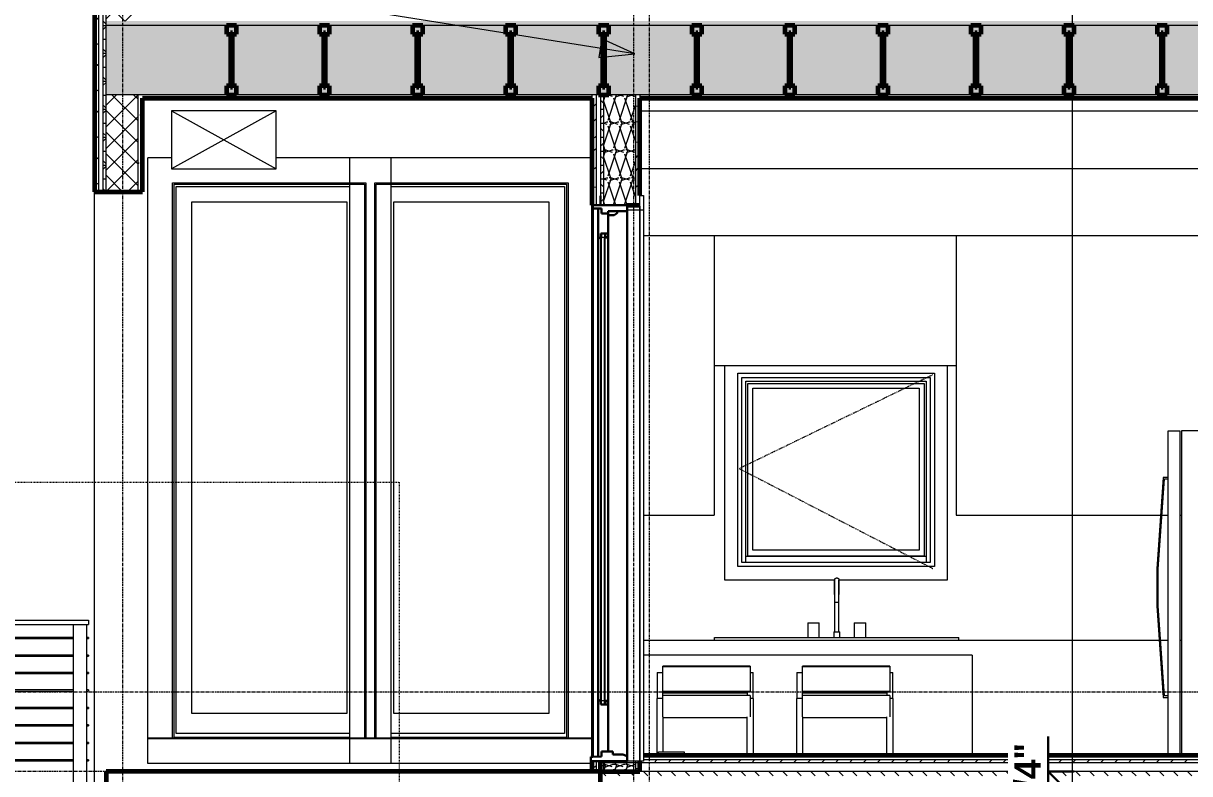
# Model space of a CAD drawing. Header units: inches. Extents: x -3210 to -1935, y -327 to 478.
# Drawn here: x -2729.6 to -2529, y 18 to 146.9 of the extents above; entities that cross this region are included whole.
import ezdxf

# ---------------------------------------------------------------- set-up
doc = ezdxf.new("R2010")
doc.units = ezdxf.units.IN
doc.header["$MEASUREMENT"] = 0
for name, pattern in [('Aligning Line 1_8_', [0.25, 0.125, -0.125]), ('Dash 1_16_', [0.125, 0.0625, -0.0625]), ('Grid Line 1_2_', [0.875, 0.5, -0.125, 0.125, -0.125])]:
    doc.linetypes.add(name, pattern=pattern)
for name, color, linetype, lineweight in [('A-ANNO-DIMS-1', 211, 'Continuous', 30), ('A-ANNO-NOTE', 131, 'Continuous', 9), ('A-DOOR-1', 31, 'Continuous', 9), ('A-DOOR-FRAM', 31, 'Continuous', 30), ('A-DOOR-FRAM-1', 31, 'Continuous', 9), ('A-DOOR-GLAZ', 31, 'Continuous', 9), ('A-FLOR-1', 192, 'Continuous', 60), ('A-FLOR-HRAL', 11, 'Continuous', 9), ('A-FLOR-LEVL-1', 51, 'Grid Line 1_2_', 9), ('A-FLOR-MCUT', 51, 'Continuous', 18), ('A-FLOR-PATT-1', 8, 'Continuous', 9), ('A-GLAZ', 151, 'Continuous', 18), ('A-GLAZ-1', 151, 'Continuous', 9), ('A-GLAZ-3', 151, 'Dash 1_16_', 9), ('A-WALL', 113, 'Continuous', 18), ('A-WALL-1', 113, 'Continuous', 60), ('A-WALL-PATT-1', 111, 'Continuous', 9), ('G-ANNO-SYMB', 111, 'Aligning Line 1_8_', 9), ('G-ANNO-SYMB-1', 111, 'Continuous', 9), ('I-FURN', 30, 'Continuous', 9), ('I-WALL', 2, 'Continuous', 18), ('I-WALL-1', 2, 'Continuous', 60), ('M-HVAC-DUCT', 70, 'Continuous', 9), ('M-HVAC-DUCT-ANNO', 70, 'Continuous', 9), ('P-SANR-FIXT', 6, 'Continuous', 9), ('Q-CASE', 31, 'Continuous', 9), ('Q-SPCQ', 91, 'Continuous', 9), ('S-BEAM', 12, 'Continuous', 9), ('S-BEAM-1', 12, 'Continuous', 60), ('S-GRID-1', 1, 'Grid Line 1_2_', 9)]:
    doc.layers.add(name, color=color, linetype=linetype, lineweight=lineweight)
doc.styles.add('Century Gothic_B', font='GOTHICB.TTF', dxfattribs={"height": 4.5})
doc.dimstyles.new('OD__1_8__Tol__', dxfattribs={"dimscale": 12, "dimtxt": 4.698757, "dimasz": 0.5, "dimexe": 0.375, "dimexo": 0.25, "dimgap": 0.0625, "dimtad": 1, "dimdec": 3, "dimrnd": 0.125, "dimzin": 3, "dimdsep": 46, "dimlunit": 4, "dimtxsty": 'Century Gothic_B', "dimblk1": 'OBLIQUE', "dimblk2": 'OBLIQUE', "dimsah": 1, "dimcen": 0.09, "dimdle": 0.375, "dimazin": 0, "dimtfac": 1, "dimtdec": 4, "dimtix": 1, "dimtmove": 0, "dimatfit": 3, "dimfxl": 1, "dimtvp": 1, "dimtfill": 1, "dimfrac": 2, "dimtolj": 1, "dimtzin": 0, "dimlwd": 30, "dimlwe": 30, "dimarcsym": 2})
pattern_1 = [(0, (-2422.521, 124.937), (15.36, 3.84), [0.634, -10.886, 0.634, -10.886, -61.44]), (0, (-2422.521, 124.937), (15.36, 3.84), [-23.04, 0.634, -22.406, 0.634, -10.886, -26.88]), (0, (-2422.521, 124.937), (15.36, 3.84), [-57.6, 0.634, -7.046, 0.634, -18.566]), (120, (-2416.761, 126.857), (-11.005538, 11.38215), [0.634, -10.886, 0.634, -10.886, -61.44]), (120, (-2416.761, 126.857), (-11.005538, 11.38215), [-23.04, 0.634, -22.406, 0.634, -10.886, -26.88]), (120, (-2416.761, 126.857), (-11.005538, 11.38215), [-57.6, 0.634, -7.046, 0.634, -18.566]), (240, (-2414.841, 134.537), (-4.354462, -15.22215), [0.634, -10.886, 0.634, -10.886, -61.44]), (240, (-2414.841, 134.537), (-4.354462, -15.22215), [-23.04, 0.634, -22.406, 0.634, -10.886, -26.88]), (240, (-2414.841, 134.537), (-4.354462, -15.22215), [-57.6, 0.634, -7.046, 0.634, -18.566])]
pattern_2 = [(0, (-2422.521, 124.937), (0, 2.399), []), (315, (-2422.521, 124.937), (2.398506, 0), [3.393, -3.393]), (45, (-2422.521, 124.937), (2.398506, 0), [3.393, -3.393])]
pattern_3 = [(161.57, (-2422.281, 125.177), (-1.9204512, 0.00015035), [0, -13.661, 1.517, 0]), (18.43, (-2422.761, 125.177), (-1.9204512, -0.00015035), [0, -13.661, 1.517, 0]), (108.43, (-2422.281, 125.177), (0.9599691, -4.80073665), [4.553, -10.625]), (71.57, (-2422.761, 125.177), (0.9599691, 4.80073665), [4.553, -10.625])]
pattern_4 = [(355.236, (-2422.521, 129.017), (-263.999686, 24.001546), [2.89, -286.108]), (11.31, (-2419.641, 128.777), (96.00039, 24.00041), [3.671, -118.705]), (45, (-2416.041, 129.497), (0, 24.0006), [2.715, -31.226]), (46.848, (-2414.121, 131.417), (335.998039, 360.002359), [5.264, -521.098]), (12.995, (-2410.521, 135.257), (-215.999946, -48.001379), [3.202, -316.998]), (0, (-2407.4, 135.977), (24, 24), [6, -18]), (350.538, (-2401.401, 135.977), (-120.000217, 23.99977), [2.92, -143.067]), (354.289, (-2422.521, 135.497), (-215.999717, 24.001433), [2.412, -238.785]), (0, (-2420.12, 135.257), (24, 24), [3.6, -20.4]), (28.301, (-2416.521, 135.257), (263.999841, 144.000819), [3.544, -350.812]), (52.125, (-2413.401, 136.937), (-96.00035, -120.000279), [5.473, -268.169]), (39.289, (-2410.041, 141.257), (144.000322, 119.999016), [3.411, -337.693]), (6.34, (-2407.401, 143.417), (192.000086, 23.999), [4.347, -212.983]), (348.111, (-2403.081, 143.897), (-335.999111, 72.0018444), [4.66, -461.336]), (353.29, (-2422.521, 142.937), (216.000198, -24.000742), [4.108, -406.706]), (3.367, (-2418.441, 142.457), (384.000105, 24.003305), [4.087, -404.618]), (33.69, (-2414.361, 142.697), (-47.99962, -24.00016), [4.327, -82.207]), (47.49, (-2410.761, 145.097), (239.998435, 264.001956), [3.907, -386.785]), (14.931, (-2408.121, 147.977), (264.000774, 71.998169), [3.726, -368.854]), (0, (-2404.52, 148.937), (24, 24), [2.88, -21.12]), (347.005, (-2401.641, 148.937), (215.999946, -48.001379), [3.202, -316.998]), (0, (-2415.08, 124.937), (24, 24), [0.063, -23.937]), (223.152, (-2411.721, 128.537), (360.002359, 335.998039), [5.264, -521.098]), (206.565, (-2415.561, 148.937), (-23.99974, -23.9997), [2.147, -51.519]), (188.13, (-2417.481, 147.977), (-144.000218, -23.999654), [3.394, -166.312]), (156.801, (-2420.841, 147.497), (-119.99995, 48.00137), [1.828, -180.951]), (26.565, (-2411.721, 128.537), (23.99974, 23.9997), [2.683, -50.982]), (6.71, (-2409.321, 129.737), (-216.000198, -24.000742), [4.108, -406.706]), (349.875, (-2405.241, 130.217), (407.9992525, -72.0020701), [6.826, -675.804]), (349.695, (-2422.521, 126.377), (144.000477, -24.000103), [2.683, -265.645]), (15.524, (-2419.881, 125.897), (-264.000139, -71.999167), [4.484, -443.873]), (42.879, (-2415.561, 127.097), (-311.9990114, -288.0003535), [4.585, -453.934]), (34.695, (-2412.201, 130.217), (240.000059, 167.999216), [3.795, -375.679]), (9.462, (-2409.081, 132.377), (120.000217, 23.99977), [4.38, -141.607]), (353.418, (-2404.761, 133.097), (-408.0001485, 48.0004238), [6.281, -621.859]), (351.87, (-2422.521, 132.377), (-144.000218, 23.999654), [3.394, -166.312]), (11.31, (-2419.161, 131.897), (96.00039, 24.00041), [3.671, -118.705]), (42.51, (-2415.561, 132.617), (-264.001956, -239.998435), [3.907, -386.785]), (45, (-2412.681, 135.257), (0, 24.0006), [4.412, -29.529]), (17.354, (-2409.561, 138.377), (-311.999979, -95.999553), [4.023, -398.29]), (356.633, (-2405.721, 139.577), (-384.000105, 24.003305), [4.087, -404.618]), (342.897, (-2401.641, 139.337), (239.999665, -72.00063), [3.264, -323.171]), (351.254, (-2422.521, 138.377), (168.000296, -23.999242), [3.157, -312.514]), (14.931, (-2419.401, 137.897), (264.000774, 71.998169), [3.726, -368.854]), (32.005, (-2415.801, 138.857), (-120.000722, -71.999341), [4.528, -221.887]), (49.899, (-2411.961, 141.257), (-264.0002635, -311.9996052), [5.961, -590.186]), (15.945, (-2408.121, 145.817), (-96.00064, -23.99911), [3.494, -171.228]), (353.991, (-2404.761, 146.777), (240.000235, -24.000218), [4.585, -453.934]), (336.801, (-2400.201, 146.297), (119.99995, -48.00137), [1.828, -180.951]), (350.538, (-2422.521, 145.577), (-120.000217, 23.99977), [2.92, -143.067]), (10.008, (-2419.641, 145.097), (264.00047, 47.999892), [4.143, -410.161]), (37.405, (-2415.561, 145.817), (312.0020274, 239.997904), [5.136, -508.486]), (29.055, (-2411.481, 124.937), (167.999253, 96.001016), [2.471, -244.624]), (10.784, (-2409.321, 126.137), (-384.0003557, -71.997667), [5.131, -507.931]), (352.875, (-2404.281, 127.097), (-168.000466, 24.000177), [5.805, -187.689])]

# ---------------------------------------------------------------- blocks, each defined once
blk = doc.blocks.new('OD_CW_Base Cabinet - OD_CW_Base Cabinet-1596529-BUILDING SECTION - NORTH_SOUTH - LOOKING EAST')
at = {"layer": 'Q-CASE'}
for p, q in [((-2534.3, 40.87), (-2622.96, 40.87)), ((-2532.71, 40.87), (-2534.05, 40.87)), ((-2530.46, 40.87), (-2530.71, 40.87))]:
    blk.add_line(p, q, dxfattribs=at)
blk = doc.blocks.new('OD_CW_Base Cabinet - OD_CW_Base Cabinet-1584419-BUILDING SECTION - NORTH_SOUTH - LOOKING EAST')
at = {"layer": 'Q-CASE'}
for q in [(-2622.96, 38.37), (-2566.43, 21.12)]:
    blk.add_line((-2566.43, 38.37), q, dxfattribs=at)
blk = doc.blocks.new('Bar_Stool_6722_1_ - Bar_Stool_6722_1_-1102913-BUILDING SECTION - NORTH_SOUTH - LOOKING EAST')
at = {"layer": 'I-FURN'}
for p, q in [((-2580.6, 36.49), (-2595.6, 36.49)), ((-2595.6, 36.36), (-2595.6, 36.49)), ((-2595.6, 32.16), (-2595.6, 36.36)), ((-2580.6, 36.36), (-2595.6, 36.36)), ((-2580.6, 36.49), (-2580.6, 36.36)), ((-2580.6, 36.36), (-2580.6, 32.16)), ((-2596.6, 35.39), (-2595.6, 35.39)), ((-2596.6, 35.39), (-2596.6, 30.88)), ((-2580.6, 35.39), (-2580.1, 35.39)), ((-2580.1, 30.88), (-2580.1, 35.39)), ((-2595.6, 31.99), (-2595.6, 32.16)), ((-2595.6, 32.16), (-2580.6, 32.16)), ((-2580.6, 32.16), (-2580.6, 31.99)), ((-2596.1, 30.88), (-2596.6, 30.88)), ((-2596.6, 29.48), (-2596.6, 30.88)), ((-2595.6, 30.88), (-2596.1, 30.88)), ((-2595.6, 31.97), (-2595.6, 31.99)), ((-2580.6, 31.99), (-2595.6, 31.99)), ((-2595.6, 31.41), (-2595.6, 31.97)), ((-2581.1, 31.83), (-2595.6, 31.83)), ((-2580.6, 31.41), (-2595.6, 31.41)), ((-2595.6, 29.83), (-2595.6, 31.41)), ((-2581.1, 31.97), (-2581.1, 31.41)), ((-2580.6, 31.99), (-2580.6, 31.97)), ((-2580.6, 31.41), (-2580.6, 29.83)), ((-2580.1, 30.88), (-2580.6, 30.88)), ((-2580.1, 30.88), (-2580.1, 29.48)), ((-2596.6, 21.12), (-2596.6, 29.48)), ((-2595.6, 27.77), (-2595.6, 29.83)), ((-2580.6, 29.83), (-2580.6, 27.77)), ((-2580.1, 29.48), (-2580.1, 21.12)), ((-2595.6, 27.78), (-2595.6, 21.12)), ((-2581.1, 27.58), (-2595.6, 27.58)), ((-2581.1, 21.12), (-2581.1, 27.78)), ((-2596.6, 4.87), (-2596.6, 5.12)), ((-2595.6, 5.12), (-2595.6, 4.87)), ((-2581.1, 4.87), (-2581.1, 5.12)), ((-2580.1, 5.12), (-2580.1, 4.87))]:
    blk.add_line(p, q, dxfattribs=at)
blk = doc.blocks.new('Bar_Stool_6722_1_ - Bar_Stool_6722_1_-V1-BUILDING SECTION - NORTH_SOUTH - LOOKING EAST')
at = {"layer": 'I-FURN'}
for p, q in [((-2604.6, 36.49), (-2619.6, 36.49)), ((-2619.6, 36.36), (-2619.6, 36.49)), ((-2619.6, 32.16), (-2619.6, 36.36)), ((-2604.6, 36.36), (-2619.6, 36.36)), ((-2604.6, 36.49), (-2604.6, 36.36)), ((-2604.6, 36.36), (-2604.6, 32.16)), ((-2620.6, 35.39), (-2619.6, 35.39)), ((-2620.6, 35.39), (-2620.6, 30.88)), ((-2604.6, 35.39), (-2604.1, 35.39)), ((-2604.1, 30.88), (-2604.1, 35.39)), ((-2619.6, 31.99), (-2619.6, 32.16)), ((-2619.6, 32.16), (-2604.6, 32.16)), ((-2604.6, 32.16), (-2604.6, 31.99)), ((-2620.1, 30.88), (-2620.6, 30.88)), ((-2620.6, 29.48), (-2620.6, 30.88)), ((-2619.6, 30.88), (-2620.1, 30.88)), ((-2619.6, 31.97), (-2619.6, 31.99)), ((-2604.6, 31.99), (-2619.6, 31.99)), ((-2619.6, 31.41), (-2619.6, 31.97)), ((-2605.1, 31.83), (-2619.6, 31.83)), ((-2604.6, 31.41), (-2619.6, 31.41)), ((-2619.6, 29.83), (-2619.6, 31.41)), ((-2605.1, 31.97), (-2605.1, 31.41)), ((-2604.6, 31.99), (-2604.6, 31.97)), ((-2604.6, 31.41), (-2604.6, 29.83)), ((-2604.1, 30.88), (-2604.6, 30.88)), ((-2604.1, 30.88), (-2604.1, 29.48)), ((-2620.6, 21.12), (-2620.6, 29.48)), ((-2619.6, 27.77), (-2619.6, 29.83)), ((-2604.6, 29.83), (-2604.6, 27.77)), ((-2604.1, 29.48), (-2604.1, 21.12)), ((-2619.6, 27.78), (-2619.6, 21.75)), ((-2605.1, 27.58), (-2619.6, 27.58)), ((-2605.1, 21.12), (-2605.1, 27.78)), ((-2620.6, 4.87), (-2620.6, 5.12)), ((-2605.1, 4.87), (-2605.1, 5.12)), ((-2604.1, 5.12), (-2604.1, 4.87))]:
    blk.add_line(p, q, dxfattribs=at)
blk = doc.blocks.new('Railing - 2_ x 1_2_ 2-V7-BUILDING SECTION - NORTH_SOUTH - LOOKING EAST')
at = {"layer": 'A-FLOR-HRAL'}
for p, q in [((-2721.02, 43.62), (-2721.02, 7.71)), ((-2718.65, 7.71), (-2718.65, 43.62))]:
    blk.add_line(p, q, dxfattribs=at)
blk = doc.blocks.new('Railing - Railing-1114347-BUILDING SECTION - NORTH_SOUTH - LOOKING EAST')
at = {"layer": 'A-FLOR-HRAL'}
for p, q in [((-2812.34, 44.38), (-2718.34, 44.38)), ((-2718.34, 44.38), (-2718.34, 43.62)), ((-2812.34, 43.62), (-2718.34, 43.62)), ((-2721.02, 41.37), (-2756.32, 41.37)), ((-2756.32, 41.19), (-2721.02, 41.19)), ((-2718.34, 41.37), (-2718.65, 41.37)), ((-2718.65, 41.19), (-2718.34, 41.19)), ((-2718.34, 41.37), (-2718.34, 41.28)), ((-2718.34, 41.28), (-2718.34, 41.19)), ((-2721.02, 38.37), (-2756.32, 38.37)), ((-2756.32, 38.19), (-2721.02, 38.19)), ((-2718.34, 38.37), (-2718.65, 38.37)), ((-2718.65, 38.19), (-2718.34, 38.19)), ((-2718.34, 38.37), (-2718.34, 38.28)), ((-2718.34, 38.28), (-2718.34, 38.19)), ((-2721.02, 35.37), (-2756.32, 35.37)), ((-2756.32, 35.19), (-2721.02, 35.19)), ((-2718.34, 35.37), (-2718.65, 35.37)), ((-2718.65, 35.19), (-2718.34, 35.19)), ((-2718.34, 35.37), (-2718.34, 35.28)), ((-2718.34, 35.28), (-2718.34, 35.19)), ((-2721.02, 32.37), (-2756.32, 32.37)), ((-2756.32, 32.19), (-2721.02, 32.19)), ((-2718.34, 32.37), (-2718.65, 32.37)), ((-2718.65, 32.19), (-2718.34, 32.19)), ((-2718.34, 32.37), (-2718.34, 32.28)), ((-2718.34, 32.28), (-2718.34, 32.19)), ((-2721.02, 29.37), (-2756.32, 29.37)), ((-2756.32, 29.19), (-2721.02, 29.19)), ((-2718.34, 29.37), (-2718.65, 29.37)), ((-2718.65, 29.19), (-2718.34, 29.19)), ((-2718.34, 29.37), (-2718.34, 29.28)), ((-2718.34, 29.28), (-2718.34, 29.19)), ((-2721.02, 26.37), (-2756.32, 26.37)), ((-2756.32, 26.19), (-2721.02, 26.19)), ((-2718.34, 26.37), (-2718.65, 26.37)), ((-2718.65, 26.19), (-2718.34, 26.19)), ((-2718.34, 26.37), (-2718.34, 26.28)), ((-2718.34, 26.28), (-2718.34, 26.19)), ((-2721.02, 23.37), (-2756.32, 23.37)), ((-2756.32, 23.19), (-2721.02, 23.19)), ((-2718.34, 23.37), (-2718.65, 23.37)), ((-2718.65, 23.19), (-2718.34, 23.19)), ((-2718.34, 23.37), (-2718.34, 23.28)), ((-2718.34, 23.28), (-2718.34, 23.19)), ((-2721.02, 20.37), (-2756.32, 20.37)), ((-2756.32, 20.19), (-2721.02, 20.19)), ((-2718.34, 20.37), (-2718.65, 20.37)), ((-2718.65, 20.19), (-2718.34, 20.19)), ((-2718.34, 20.37), (-2718.34, 20.28)), ((-2718.34, 20.28), (-2718.34, 20.19))]:
    blk.add_line(p, q, dxfattribs=at)
blk.add_blockref('Railing - 2_ x 1_2_ 2-V7-BUILDING SECTION - NORTH_SOUTH - LOOKING EAST', (0, 0))
blk = doc.blocks.new('OD_CW_Upper Cabinet - OD_CW_Upper Cabinet-2238372-BUILDING SECTION - NORTH_SOUTH - LOOKING EAST')
at = {"layer": 'Q-CASE'}
for p, q in [((-2610.77, 110.37), (-2622.96, 110.37)), ((-2610.77, 110.37), (-2610.77, 62.38)), ((-2622.96, 62.38), (-2610.77, 62.38))]:
    blk.add_line(p, q, dxfattribs=at)
blk = doc.blocks.new('Refrigerator_-_Side-by-Side_6047 - 36_ X 30_-345559-BUILDING SECTION - NORTH_SOUTH - LOOKING EAST')
at = {"layer": 'Q-SPCQ'}
for p, q in [((-2532.71, 21.12), (-2532.71, 76.87)), ((-2532.71, 76.87), (-2530.71, 76.87)), ((-2530.71, 76.87), (-2530.71, 21.12)), ((-2530.46, 76.87), (-2530.46, 21.12)), ((-2503.46, 76.87), (-2530.46, 76.87)), ((-2533.61, 68.87), (-2534.71, 53.16)), ((-2534.46, 53.15), (-2533.38, 68.63)), ((-2532.71, 68.87), (-2533.61, 68.87)), ((-2533.38, 68.63), (-2532.71, 68.63)), ((-2534.71, 53.16), (-2534.71, 46.81)), ((-2534.46, 46.82), (-2534.46, 53.15)), ((-2534.71, 46.81), (-2533.61, 31.1)), ((-2533.38, 31.35), (-2534.46, 46.82)), ((-2533.61, 31.1), (-2532.71, 31.1)), ((-2532.71, 31.35), (-2533.38, 31.35))]:
    blk.add_line(p, q, dxfattribs=at)
blk = doc.blocks.new('Window-Picture-Andersen-A_Series - APW21080-2457717-BUILDING SECTION - NORTH_SOUTH - LOOKING EAST')
at = {"layer": 'A-GLAZ-1'}
for p, q in [((-2708.15, 24.12), (-2708.15, 123.75)), ((-2704.09, 123.75), (-2708.15, 123.75)), ((-2666.4, 123.75), (-2686.09, 123.75)), ((-2666.4, 123.75), (-2666.4, 24.12)), ((-2703.65, 24.12), (-2703.65, 119.25)), ((-2703.65, 119.25), (-2670.9, 119.25)), ((-2703.27, 118.88), (-2673.4, 118.88)), ((-2703.27, 24.88), (-2703.27, 118.88)), ((-2670.9, 119.25), (-2670.9, 24.12)), ((-2700.59, 28.36), (-2700.59, 116.19)), ((-2700.59, 116.19), (-2673.96, 116.19)), ((-2673.96, 116.19), (-2673.96, 28.36)), ((-2673.96, 28.36), (-2700.59, 28.36)), ((-2708.15, 24.06), (-2708.15, 24.12)), ((-2703.65, 24.12), (-2708.15, 24.12)), ((-2708.15, 19.75), (-2708.15, 24.06)), ((-2708.15, 24.06), (-2666.4, 24.06)), ((-2703.65, 24.25), (-2673.4, 24.25)), ((-2673.4, 24.88), (-2703.27, 24.88)), ((-2666.4, 24.12), (-2670.9, 24.12)), ((-2666.4, 24.12), (-2666.4, 24.06)), ((-2666.4, 24.06), (-2666.4, 19.75)), ((-2666.4, 19.75), (-2708.15, 19.75))]:
    blk.add_line(p, q, dxfattribs=at)
blk = doc.blocks.new('Window-Picture-Andersen-A_Series - APW21080-V8-BUILDING SECTION - NORTH_SOUTH - LOOKING EAST')
at = {"layer": 'A-GLAZ-1'}
for p, q in [((-2673.4, 24.12), (-2673.4, 123.75)), ((-2631.84, 123.75), (-2673.4, 123.75)), ((-2668.9, 24.12), (-2668.9, 119.25)), ((-2668.9, 119.25), (-2636.15, 119.25)), ((-2666.4, 118.88), (-2636.52, 118.88)), ((-2636.52, 118.88), (-2636.52, 24.88)), ((-2636.15, 119.25), (-2636.15, 24.12)), ((-2665.84, 28.36), (-2665.84, 116.19)), ((-2665.84, 116.19), (-2639.21, 116.19)), ((-2639.21, 116.19), (-2639.21, 28.36)), ((-2639.21, 28.36), (-2665.84, 28.36)), ((-2673.4, 24.06), (-2673.4, 24.12)), ((-2668.9, 24.12), (-2673.4, 24.12)), ((-2673.4, 19.75), (-2673.4, 24.06)), ((-2673.4, 24.06), (-2631.84, 24.06)), ((-2636.52, 24.88), (-2666.4, 24.88)), ((-2666.4, 24.25), (-2636.15, 24.25)), ((-2631.84, 24.12), (-2636.15, 24.12)), ((-2631.84, 19.75), (-2673.4, 19.75))]:
    blk.add_line(p, q, dxfattribs=at)
blk = doc.blocks.new('Door-Outswing-Andersen-A_Series-Single - FWOD3180-2052488-BUILDING SECTION - NORTH_SOUTH - LOOKING EAST')
at = {"layer": 'A-DOOR-FRAM'}
for p, q in [((-2630.34, 117.25), (-2630.34, 115.63)), ((-2631.65, 20.87), (-2631.65, 115.63)), ((-2631.65, 115.63), (-2625.77, 115.63)), ((-2631.5, 115.14), (-2631.65, 115.14)), ((-2631.5, 115.06), (-2631.5, 115.14)), ((-2631.5, 115.06), (-2630.18, 115.06)), ((-2630.72, 115.06), (-2630.72, 20.94)), ((-2630.34, 115.97), (-2630.34, 115.63)), ((-2630.18, 114.2), (-2630.18, 115.06)), ((-2629, 114.61), (-2629, 113.93)), ((-2627.45, 114.61), (-2629, 114.61)), ((-2627.45, 114.29), (-2627.45, 114.61)), ((-2625.77, 114.61), (-2627.45, 114.61)), ((-2625.77, 115.63), (-2625.77, 20.12)), ((-2629, 114.2), (-2630.18, 114.2)), ((-2629, 114.2), (-2629, 21.81)), ((-2627.98, 113.93), (-2629, 113.93)), ((-2627.45, 114.29), (-2627.98, 113.93)), ((-2629, 110.75), (-2630.3, 110.75)), ((-2630.3, 110.75), (-2630.3, 110)), ((-2629.54, 110), (-2629.54, 110.75)), ((-2629, 110.39), (-2629.46, 110)), ((-2630.39, 110), (-2630.72, 110.11)), ((-2630.3, 110), (-2630.39, 110)), ((-2629.46, 110), (-2629.54, 110)), ((-2630.39, 30.63), (-2630.72, 30.51)), ((-2630.3, 30.63), (-2630.39, 30.63)), ((-2630.3, 29.88), (-2630.3, 30.63)), ((-2629.54, 30.63), (-2629.46, 30.63)), ((-2629.54, 29.88), (-2629.54, 30.63)), ((-2629.46, 30.63), (-2629, 30.23)), ((-2629, 29.88), (-2630.3, 29.88)), ((-2630.18, 20.97), (-2631.98, 20.87)), ((-2631.98, 20.12), (-2631.98, 20.87)), ((-2631.98, 20.87), (-2631.65, 20.87)), ((-2631.98, 20.87), (-2631.98, 20.12)), ((-2625.77, 20.12), (-2631.98, 20.12)), ((-2630.18, 20.97), (-2630.18, 21.81)), ((-2630.18, 21.81), (-2628.23, 21.81)), ((-2628.23, 21.27), (-2628.23, 21.81)), ((-2626.52, 21.27), (-2628.23, 21.27)), ((-2625.77, 21.02), (-2626.52, 21.27)), ((-2625.77, 20.12), (-2625.77, 21.02))]:
    blk.add_line(p, q, dxfattribs=at)
at = {"layer": 'A-DOOR-FRAM-1'}
for p, q in [((-2623.59, 20.12), (-2623.59, 117.31)), ((-2623.59, 117.31), (-2622.96, 117.31)), ((-2622.96, 117.31), (-2622.96, 20.12)), ((-2625.77, 20.12), (-2625.77, 115.5)), ((-2625.77, 115.5), (-2623.59, 115.5)), ((-2625.77, 114.87), (-2623.59, 114.87)), ((-2623.59, 115.5), (-2623.59, 20.12)), ((-2623.59, 114.87), (-2622.96, 114.87)), ((-2623.59, 20.12), (-2625.77, 20.12)), ((-2622.96, 20.12), (-2623.59, 20.12))]:
    blk.add_line(p, q, dxfattribs=at)
at = {"layer": 'A-DOOR-GLAZ'}
for p, q in [((-2630.18, 110.75), (-2630.18, 110)), ((-2629.66, 110.75), (-2629.66, 110)), ((-2630.3, 30.63), (-2630.3, 110)), ((-2629.66, 110.12), (-2630.18, 110.12)), ((-2630.18, 30.63), (-2630.18, 110)), ((-2629.66, 30.63), (-2629.66, 110)), ((-2629.54, 30.63), (-2629.54, 110)), ((-2630.18, 29.88), (-2630.18, 30.63)), ((-2629.66, 30.5), (-2630.18, 30.5)), ((-2629.66, 29.88), (-2629.66, 30.63))]:
    blk.add_line(p, q, dxfattribs=at)
blk = doc.blocks.new('Sink - Kitchen - Double - 42_x21_ - Private-365322-BUILDING SECTION - NORTH_SOUTH - LOOKING EAST')
at = {"layer": 'P-SANR-FIXT'}
for p, q in [((-2590.08, 48.75), (-2590.08, 42.38)), ((-2590.08, 48.75), (-2590.08, 47.38)), ((-2589.33, 42.38), (-2589.33, 48.75)), ((-2589.33, 47.38), (-2589.33, 48.75)), ((-2589.71, 47.38), (-2590.07, 47.38)), ((-2589.34, 47.38), (-2589.71, 47.38)), ((-2594.71, 43.88), (-2594.71, 41.38)), ((-2594.71, 43.88), (-2592.71, 43.88)), ((-2592.71, 41.38), (-2592.71, 43.88)), ((-2590.21, 42.38), (-2590.21, 41.38)), ((-2590.21, 42.38), (-2589.21, 42.38)), ((-2589.21, 41.38), (-2589.21, 42.38)), ((-2586.71, 43.88), (-2586.71, 41.38)), ((-2586.71, 43.88), (-2584.71, 43.88)), ((-2584.71, 41.38), (-2584.71, 43.88)), ((-2610.71, 41.38), (-2568.71, 41.38)), ((-2610.71, 40.87), (-2610.71, 41.38)), ((-2568.71, 40.87), (-2568.71, 41.38))]:
    blk.add_line(p, q, dxfattribs=at)
at = {"layer": 'P-SANR-FIXT', "flags": 128}
for points in [[(-2590.08, 51.25), (-2590.08, 51.26), (-2590.08, 51.28), (-2590.08, 51.29), (-2590.08, 51.31), (-2590.07, 51.32), (-2590.07, 51.34), (-2590.07, 51.35), (-2590.06, 51.37), (-2590.06, 51.38), (-2590.05, 51.4), (-2590.04, 51.41), (-2590.04, 51.42), (-2590.03, 51.44), (-2590.02, 51.45), (-2590.01, 51.46), (-2590.01, 51.47), (-2590, 51.49), (-2589.99, 51.5), (-2589.98, 51.51), (-2589.97, 51.52), (-2589.96, 51.53), (-2589.94, 51.54), (-2589.93, 51.55), (-2589.92, 51.56), (-2589.91, 51.57), (-2589.89, 51.57), (-2589.88, 51.58), (-2589.87, 51.59), (-2589.85, 51.59), (-2589.84, 51.6), (-2589.83, 51.6), (-2589.81, 51.61), (-2589.8, 51.61), (-2589.78, 51.62), (-2589.77, 51.62), (-2589.75, 51.62), (-2589.74, 51.62), (-2589.72, 51.62), (-2589.71, 51.62), (-2589.71, 51.62)], [(-2590.08, 48.75), (-2590.08, 48.85), (-2590.08, 48.95), (-2590.08, 49.05), (-2590.08, 49.15), (-2590.08, 49.25), (-2590.08, 49.34), (-2590.08, 49.44), (-2590.08, 49.54), (-2590.08, 49.63), (-2590.08, 49.72), (-2590.08, 49.81), (-2590.08, 49.9), (-2590.08, 49.99), (-2590.08, 50.08), (-2590.08, 50.16), (-2590.08, 50.24), (-2590.08, 50.32), (-2590.08, 50.4), (-2590.08, 50.47), (-2590.08, 50.54), (-2590.08, 50.61), (-2590.08, 50.68), (-2590.08, 50.74), (-2590.08, 50.8), (-2590.08, 50.85), (-2590.08, 50.91), (-2590.08, 50.95), (-2590.08, 51), (-2590.08, 51.04), (-2590.08, 51.08), (-2590.08, 51.11), (-2590.08, 51.15), (-2590.08, 51.17), (-2590.08, 51.19), (-2590.08, 51.21), (-2590.08, 51.23), (-2590.08, 51.24), (-2590.08, 51.25), (-2590.08, 51.25), (-2590.08, 51.25)], [(-2590.08, 51.25), (-2590.08, 51.25), (-2590.08, 51.24), (-2590.08, 51.23), (-2590.08, 51.22), (-2590.08, 51.2), (-2590.08, 51.18), (-2590.08, 51.15), (-2590.08, 51.12), (-2590.08, 51.09), (-2590.08, 51.05), (-2590.08, 51.01), (-2590.08, 50.97), (-2590.08, 50.92), (-2590.08, 50.87), (-2590.08, 50.81), (-2590.08, 50.76), (-2590.08, 50.69), (-2590.08, 50.63), (-2590.08, 50.56), (-2590.08, 50.49), (-2590.08, 50.42), (-2590.08, 50.34), (-2590.08, 50.26), (-2590.08, 50.18), (-2590.08, 50.1), (-2590.08, 50.02), (-2590.08, 49.93), (-2590.08, 49.84), (-2590.08, 49.75), (-2590.08, 49.66), (-2590.08, 49.56), (-2590.08, 49.47), (-2590.08, 49.37), (-2590.08, 49.27), (-2590.08, 49.17), (-2590.08, 49.08), (-2590.08, 48.98), (-2590.08, 48.88), (-2590.08, 48.78), (-2590.08, 48.75)], [(-2589.71, 51.62), (-2589.69, 51.62), (-2589.68, 51.62), (-2589.66, 51.62), (-2589.65, 51.62), (-2589.63, 51.62), (-2589.62, 51.61), (-2589.6, 51.61), (-2589.59, 51.61), (-2589.57, 51.6), (-2589.56, 51.6), (-2589.55, 51.59), (-2589.53, 51.58), (-2589.52, 51.58), (-2589.51, 51.57), (-2589.49, 51.56), (-2589.48, 51.55), (-2589.47, 51.54), (-2589.46, 51.53), (-2589.45, 51.52), (-2589.44, 51.51), (-2589.43, 51.5), (-2589.42, 51.49), (-2589.41, 51.48), (-2589.4, 51.47), (-2589.39, 51.45), (-2589.38, 51.44), (-2589.37, 51.43), (-2589.37, 51.41), (-2589.36, 51.4), (-2589.36, 51.39), (-2589.35, 51.37), (-2589.35, 51.36), (-2589.34, 51.34), (-2589.34, 51.33), (-2589.34, 51.31), (-2589.33, 51.3), (-2589.33, 51.28), (-2589.33, 51.27), (-2589.33, 51.25), (-2589.33, 51.25)], [(-2589.33, 51.25), (-2589.33, 51.25), (-2589.33, 51.24), (-2589.33, 51.23), (-2589.33, 51.22), (-2589.33, 51.2), (-2589.33, 51.18), (-2589.33, 51.15), (-2589.33, 51.12), (-2589.33, 51.09), (-2589.33, 51.05), (-2589.33, 51.01), (-2589.33, 50.97), (-2589.33, 50.92), (-2589.33, 50.87), (-2589.33, 50.81), (-2589.33, 50.76), (-2589.33, 50.69), (-2589.33, 50.63), (-2589.33, 50.56), (-2589.33, 50.49), (-2589.33, 50.42), (-2589.33, 50.34), (-2589.33, 50.26), (-2589.33, 50.18), (-2589.33, 50.1), (-2589.33, 50.02), (-2589.33, 49.93), (-2589.33, 49.84), (-2589.33, 49.75), (-2589.33, 49.66), (-2589.33, 49.56), (-2589.33, 49.47), (-2589.33, 49.37), (-2589.33, 49.27), (-2589.33, 49.17), (-2589.33, 49.08), (-2589.33, 48.98), (-2589.33, 48.88), (-2589.33, 48.78), (-2589.33, 48.75)], [(-2589.33, 48.75), (-2589.33, 48.85), (-2589.33, 48.95), (-2589.33, 49.05), (-2589.33, 49.15), (-2589.33, 49.25), (-2589.33, 49.34), (-2589.33, 49.44), (-2589.33, 49.54), (-2589.33, 49.63), (-2589.33, 49.72), (-2589.33, 49.81), (-2589.33, 49.9), (-2589.33, 49.99), (-2589.33, 50.08), (-2589.33, 50.16), (-2589.33, 50.24), (-2589.33, 50.32), (-2589.33, 50.4), (-2589.33, 50.47), (-2589.33, 50.54), (-2589.33, 50.61), (-2589.33, 50.68), (-2589.33, 50.74), (-2589.33, 50.8), (-2589.33, 50.85), (-2589.33, 50.91), (-2589.33, 50.95), (-2589.33, 51), (-2589.33, 51.04), (-2589.33, 51.08), (-2589.33, 51.11), (-2589.33, 51.15), (-2589.33, 51.17), (-2589.33, 51.19), (-2589.33, 51.21), (-2589.33, 51.23), (-2589.33, 51.24), (-2589.33, 51.25), (-2589.33, 51.25), (-2589.33, 51.25)]]:
    blk.add_lwpolyline(points, dxfattribs=at)
blk = doc.blocks.new('OD_CW_Upper Cabinet - OD_CW_Upper Cabinet-2237366-BUILDING SECTION - NORTH_SOUTH - LOOKING EAST')
at = {"layer": 'Q-CASE'}
for p, q in [((-2514.71, 110.37), (-2569.18, 110.37)), ((-2569.18, 110.37), (-2569.18, 62.38)), ((-2569.18, 62.38), (-2534.07, 62.38)), ((-2533.82, 62.38), (-2532.71, 62.38)), ((-2530.71, 62.38), (-2530.46, 62.38))]:
    blk.add_line(p, q, dxfattribs=at)
blk = doc.blocks.new('Window-Casement-Andersen-A_Series - ACW3030-V15-BUILDING SECTION - NORTH_SOUTH - LOOKING EAST')
at = {"layer": 'A-GLAZ-1'}
for p, q in [((-2608.99, 88.11), (-2608.99, 51.31)), ((-2606.74, 53.56), (-2606.74, 86.78)), ((-2606.74, 86.78), (-2572.93, 86.78)), ((-2572.93, 86.78), (-2572.93, 53.56)), ((-2570.68, 51.31), (-2570.68, 88.11)), ((-2606.03, 86.07), (-2573.65, 86.07)), ((-2606.03, 54.27), (-2606.03, 86.07)), ((-2605.35, 54.27), (-2605.35, 85.39)), ((-2605.35, 85.39), (-2574.32, 85.39)), ((-2604.99, 55.43), (-2604.99, 85.03)), ((-2604.99, 85.03), (-2574.68, 85.03)), ((-2574.68, 85.03), (-2574.68, 55.43)), ((-2574.32, 85.39), (-2574.32, 54.27)), ((-2573.65, 86.07), (-2573.65, 54.27)), ((-2604.15, 56.36), (-2604.15, 84.19)), ((-2604.15, 84.19), (-2575.52, 84.19)), ((-2575.52, 84.19), (-2575.52, 56.36)), ((-2575.52, 56.36), (-2604.15, 56.36)), ((-2573.65, 54.27), (-2606.03, 54.27)), ((-2605.35, 55.33), (-2574.32, 55.33)), ((-2604.99, 55.43), (-2574.68, 55.43)), ((-2572.93, 53.56), (-2606.74, 53.56)), ((-2608.99, 51.31), (-2590.07, 51.31)), ((-2589.34, 51.31), (-2570.68, 51.31))]:
    blk.add_line(p, q, dxfattribs=at)
at = {"layer": 'A-GLAZ-3'}
for p, q in [((-2573.18, 86.52), (-2606.48, 70.4)), ((-2606.48, 70.4), (-2573.18, 53.23))]:
    blk.add_line(p, q, dxfattribs=at)
blk = doc.blocks.new('OD_CW_Upper Cabinet - OD_CW_Upper Cabinet-2238395-BUILDING SECTION - NORTH_SOUTH - LOOKING EAST')
at = {"layer": 'Q-CASE'}
for p, q in [((-2569.18, 110.38), (-2610.77, 110.38)), ((-2610.77, 110.38), (-2610.77, 88.11)), ((-2569.18, 110.38), (-2569.18, 88.11)), ((-2610.77, 88.11), (-2569.18, 88.11))]:
    blk.add_line(p, q, dxfattribs=at)
blk = doc.blocks.new('Plywood Web Joist - 11 7_8_ TJI360 _ 16_ O_C_-2000566-BUILDING SECTION - NORTH_SOUTH - LOOKING EAST')
at = {"layer": 'S-BEAM-1'}
for p, q in [((-2118.65, 146.5), (-2118.65, 145)), ((-2116.9, 146.5), (-2118.65, 146.5)), ((-2116.9, 145), (-2116.9, 146.5)), ((-2118.65, 145), (-2117.96, 145)), ((-2117.96, 145), (-2117.96, 145.25)), ((-2117.96, 145.25), (-2117.59, 145.25)), ((-2117.96, 145.25), (-2117.96, 135.9)), ((-2117.59, 145.25), (-2117.96, 145.25)), ((-2117.59, 145.25), (-2117.59, 145)), ((-2117.59, 135.9), (-2117.59, 145.25)), ((-2117.59, 145), (-2116.9, 145)), ((-2117.96, 136.12), (-2118.65, 136.12)), ((-2118.65, 136.12), (-2118.65, 134.62)), ((-2118.65, 134.62), (-2116.9, 134.62)), ((-2117.96, 135.9), (-2117.96, 136.12)), ((-2117.59, 135.9), (-2117.96, 135.9)), ((-2117.96, 135.9), (-2117.59, 135.9)), ((-2116.9, 136.12), (-2117.59, 136.12)), ((-2117.59, 136.12), (-2117.59, 135.9)), ((-2116.9, 134.62), (-2116.9, 136.12))]:
    blk.add_line(p, q, dxfattribs=at)
blk = doc.blocks.new('_Oblique')
at = {"color": 0, "linetype": 'ByBlock', "lineweight": -2}
blk.add_line((-0.5, -0.5), (0.5, 0.5), dxfattribs=at)
blk = doc.blocks.new('DIMBLOCK2-BUILDING SECTION - NORTH_SOUTH - LOOKING EAST')
at = {"layer": 'A-ANNO-DIMS-1', "color": 0, "lineweight": 30, "transparency": 16777216}
for p, q in [((-2553.39, 18.38), (-2553.39, 24.38)), ((-2554.64, 18.38), (-2548.89, 18.38)), ((-2553.39, 5.12), (-2553.39, 18.38)), ((-2554.64, 5.12), (-2548.89, 5.12)), ((-2553.39, 5.12), (-2553.39, -0.88))]:
    blk.add_line(p, q, dxfattribs=at)
at = {"layer": 'A-ANNO-DIMS-1', "color": 0, "lineweight": 30, "transparency": 16777216, "xscale": 5.999999999999999, "yscale": 5.999999999999999, "zscale": 5.999999999999999}
for p, rotation in [((-2553.39, 18.38), 270), ((-2553.39, 5.12), 90)]:
    blk.add_blockref('_Oblique', p, dxfattribs=dict(at, rotation=rotation))
at = {"layer": 'A-ANNO-DIMS-1', "color": 0, "transparency": 16777216, "insert": (-2556.86, 11.75), "char_height": 4.5, "attachment_point": 5, "rotation": 90, "style": 'Century Gothic_B', "bg_fill": 3, "box_fill_scale": 1.25, "bg_fill_color": 256, "bg_fill_true_color": 13158600, "bg_fill_transparency": 0}
blk.add_mtext('\\A1;1\'-1 1/4"', dxfattribs=at)
at = {"layer": 'Defpoints', "color": 0, "transparency": 16777216}
for p in [(-2557.64, 18.38), (-2553.39, 18.38), (-2557.64, 5.12)]:
    blk.add_point(p, dxfattribs=at)

msp = doc.modelspace()

# ---------------------------------------------------------------- hatches: boundary and pattern name
at = {"layer": 'A-ANNO-NOTE'}
msp.add_hatch(color=256, dxfattribs=at).paths.add_polyline_path([(-2624.43095, 141.66393), (-2630.1041, 144.19377), (-2630.60896, 141.01826)], flags=0)
at = {"layer": 'A-FLOR-PATT-1'}
h = msp.add_hatch(dxfattribs=at)
h.set_pattern_fill('FP_5', color=256, style=0, pattern_type=2)
h.set_pattern_definition(pattern_2)
h.paths.add_polyline_path([(-2715.33668, 146.5), (-2022.83668, 146.5), (-2022.83668, 147.25), (-2715.33668, 147.25)], flags=0)
h = msp.add_hatch(dxfattribs=at)
h.set_pattern_fill('FP_8', color=256, style=0, pattern_type=2)
h.set_pattern_definition(pattern_3)
h.paths.add_polyline_path([(-2715.33668, 134.625), (-2022.83668, 134.625), (-2022.83668, 146.5), (-2715.33668, 146.5), (-2715.33668, 142.08909)], flags=0)
h = msp.add_hatch(dxfattribs=at)
h.set_pattern_fill('FP_1', color=256, style=0, pattern_type=2)
h.set_pattern_definition(pattern_1)
h.paths.add_polyline_path([(-2419.73062, 134), (-2022.83668, 134), (-2022.83668, 134.625), (-2623.58668, 134.625), (-2623.58668, 134), (-2456.054, 134)], flags=0)
h.paths.add_polyline_path([(-2673.99425, 134), (-2631.83668, 134), (-2631.83668, 134.625), (-2709.08668, 134.625), (-2709.08668, 134)], flags=0)
h = msp.add_hatch(dxfattribs=at)
h.set_pattern_fill('FP_5', color=256, style=0, pattern_type=2)
h.set_pattern_definition(pattern_2)
h.paths.add_polyline_path([(-2456.054, 19.875), (-2429.21168, 19.875), (-2429.21168, 20.375), (-2622.96168, 20.375), (-2622.96168, 20.125), (-2630.33668, 20.125), (-2630.33668, 19.875), (-2492.37737, 19.875)], flags=0)
h = msp.add_hatch(dxfattribs=at)
h.set_pattern_fill('FP_5', color=256, style=0, pattern_type=2)
h.set_pattern_definition(pattern_2)
h.paths.add_polyline_path([(-2456.054, 17.625), (-2429.21168, 17.625), (-2429.21168, 18.375), (-2630.33668, 18.375), (-2630.33668, 17.625), (-2492.37737, 17.625)], flags=0)
at = {"layer": 'A-WALL-PATT-1'}
h = msp.add_hatch(dxfattribs=at)
h.set_pattern_fill('FP_6', color=256, style=0, pattern_type=2)
h.set_pattern_definition([(216.87, (-2419.322, 132.934), (23.9897714, 15.993643), [3.998, -35.986]), (206.565, (-2414.524, 130.535), (-7.99708, -7.99662), [8.941, -8.941]), (198.435, (-2414.524, 126.537), (-15.993845, -7.997098), [5.058, -20.23])])
h.paths.add_polyline_path([(-2716.58668, 117.9375), (-2716.58668, 149.9375), (-2717.33668, 149.9375), (-2717.33668, 117.9375)], flags=0)
h.paths.add_polyline_path([(-2717.14868, 241.4375), (-2716.58668, 241.4375), (-2716.58668, 310.92943), (-2717.33668, 310.92943), (-2717.33618, 241.4375)], flags=0)
h = msp.add_hatch(dxfattribs=at)
h.set_pattern_fill('FP_5', color=256, style=0, pattern_type=2)
h.set_pattern_definition(pattern_2)
h.paths.add_polyline_path([(-2715.33668, 117.9375), (-2715.33668, 154.4375), (-2715.83668, 154.4375), (-2715.83668, 117.9375)], flags=0)
h.paths.add_polyline_path([(-2715.33668, 193.6875), (-2715.33668, 197.9375), (-2715.83668, 197.9375), (-2715.83668, 193.6875)], flags=0)
h.paths.add_polyline_path([(-2715.83668, 237.1875), (-2715.33668, 237.1875), (-2715.33668, 297.14085), (-2715.83668, 297.14085), (-2715.83668, 241.4375)], flags=0)
h = msp.add_hatch(dxfattribs=at)
h.set_pattern_fill('FP_4', color=256, style=0, pattern_type=2)
h.set_pattern_definition([(45, (-2422.521, 124.937), (-1.856155, 1.856155), []), (135, (-2422.521, 124.937), (-1.856155, -1.856155), [])])
h.paths.add_polyline_path([(-2709.83668, 117.9375), (-2709.83668, 134.625), (-2715.33668, 134.625), (-2715.33668, 117.9375), (-2710.31762, 117.9375)], flags=0)
h.paths.add_polyline_path([(-2715.33668, 147.25), (-2709.83668, 147.25), (-2709.83668, 154.4375), (-2715.33668, 154.4375), (-2715.33668, 150)], flags=0)
h.paths.add_polyline_path([(-2711.93043, 193.6875), (-2709.83668, 193.6875), (-2709.83668, 197.9375), (-2715.33668, 197.9375), (-2715.33668, 193.6875), (-2714.85805, 193.6875)], flags=0)
h.paths.add_polyline_path([(-2715.33668, 237.1875), (-2709.83668, 237.1875), (-2709.83668, 297.14085), (-2715.33668, 297.14085), (-2715.33668, 255.09759)], flags=0)
h = msp.add_hatch(dxfattribs=at)
h.set_pattern_fill('FP_1', color=256, style=0, pattern_type=2)
h.set_pattern_definition(pattern_1)
h.paths.add_polyline_path([(-2709.08668, 117.9375), (-2709.08668, 134.625), (-2709.83668, 134.625), (-2709.83668, 117.9375)], flags=0)
h.paths.add_polyline_path([(-2709.08668, 149.25), (-2709.08668, 154.4375), (-2709.83668, 154.4375), (-2709.83668, 149.25)], flags=0)
h.paths.add_polyline_path([(-2709.83668, 193.6875), (-2709.08668, 193.6875), (-2709.08668, 197.9375), (-2709.83668, 197.9375), (-2709.83668, 195.21875)], flags=0)
h.paths.add_polyline_path([(-2709.83668, 237.1875), (-2709.08668, 237.1875), (-2709.08668, 297.14085), (-2709.83668, 297.14085), (-2709.83668, 255.09759)], flags=0)
h = msp.add_hatch(dxfattribs=at)
h.set_pattern_fill('FP_14', color=256, style=0, pattern_type=2)
h.set_pattern_definition(pattern_4)
h.paths.add_polyline_path([(-2631.08668, 18.375), (-2631.08668, 20.125), (-2631.83668, 20.125), (-2631.83668, 18.375)], flags=0)
h.paths.add_polyline_path([(-2631.83668, 115.625), (-2631.08668, 115.625), (-2631.08668, 134.625), (-2631.83668, 134.625), (-2631.83668, 118.54565)], flags=0)
h = msp.add_hatch(dxfattribs=at)
h.set_pattern_fill('FP_5', color=256, style=0, pattern_type=2)
h.set_pattern_definition(pattern_2)
h.paths.add_polyline_path([(-2629.83668, 18.375), (-2629.83668, 20.125), (-2630.33668, 20.125), (-2630.33668, 18.375)], flags=0)
h.paths.add_polyline_path([(-2629.83668, 115.625), (-2629.83668, 134.625), (-2630.33668, 134.625), (-2630.33668, 115.625)], flags=0)
h = msp.add_hatch(dxfattribs=at)
h.set_pattern_fill('FP_8', color=256, style=0, pattern_type=2)
h.set_pattern_definition(pattern_3)
h.paths.add_polyline_path([(-2624.33668, 18.375), (-2624.33668, 20.125), (-2629.83668, 20.125), (-2629.83668, 18.375)], flags=0)
h.paths.add_polyline_path([(-2625.77418, 115.625), (-2624.33668, 115.625), (-2624.33668, 134.625), (-2629.83668, 134.625), (-2629.83668, 115.625), (-2628.59003, 115.625)], flags=0)
h = msp.add_hatch(dxfattribs=at)
h.set_pattern_fill('FP_14', color=256, style=0, pattern_type=2)
h.set_pattern_definition(pattern_4)
h.paths.add_polyline_path([(-2623.58668, 18.375), (-2623.58668, 20.125), (-2624.33668, 20.125), (-2624.33668, 18.375)], flags=0)
h.paths.add_polyline_path([(-2623.58668, 115.625), (-2623.58668, 134.625), (-2624.33668, 134.625), (-2624.33668, 115.625)], flags=0)

# ---------------------------------------------------------------- linework, layer by layer
at = {"layer": 'A-ANNO-NOTE'}
for p, q in [((-2624.43095, 141.66393), (-2760.65092, 163.32099)), ((-2630.1041, 144.19377), (-2630.60896, 141.01826)), ((-2624.43095, 141.66393), (-2630.1041, 144.19377)), ((-2630.60896, 141.01826), (-2624.43095, 141.66393))]:
    msp.add_line(p, q, dxfattribs=at)
at = {"layer": 'A-FLOR-1'}
for p, q in [((-2709.08668, 134), (-2631.83668, 134)), ((-2623.58668, 134), (-2022.83668, 134)), ((-2630.33668, 5.125), (-2630.33668, 20.125)), ((-2429.21168, 21.125), (-2622.96168, 21.125)), ((-2630.33668, 18.375), (-2715.33668, 18.375)), ((-2715.33668, 18.375), (-2715.33668, 5.125))]:
    msp.add_line(p, q, dxfattribs=at)
at = {"layer": 'A-FLOR-LEVL-1'}
for p, q in [((-1935.47917, 32), (-3194.57025, 32)), ((-1935.47917, 18.375), (-3194.57025, 18.375))]:
    msp.add_line(p, q, dxfattribs=at)
at = {"layer": 'A-FLOR-MCUT'}
for p, q in [((-2022.83668, 146.5), (-2715.33668, 146.5)), ((-2325.08668, 134.625), (-2709.08668, 134.625)), ((-2429.21168, 20.375), (-2622.96168, 20.375)), ((-2429.21168, 19.875), (-2630.33668, 19.875)), ((-2429.21168, 18.375), (-2623.58668, 18.375))]:
    msp.add_line(p, q, dxfattribs=at)
at = {"layer": 'A-WALL'}
for p, q in [((-2715.33668, 117.9375), (-2715.33668, 154.4375)), ((-2716.58668, 117.9375), (-2716.58668, 149.9375)), ((-2715.83668, 117.9375), (-2715.83668, 149.9375)), ((-2709.08668, 134.625), (-2715.33668, 134.625)), ((-2709.83668, 117.9375), (-2709.83668, 134.625)), ((-2631.83668, 134.625), (-2631.83668, 134)), ((-2631.08668, 134.625), (-2631.08668, 115.625)), ((-2630.33668, 134.625), (-2630.33668, 115.625)), ((-2629.83668, 134.625), (-2629.83668, 115.625)), ((-2624.33668, 134.625), (-2624.33668, 115.625)), ((-2623.58668, 134.625), (-2623.58668, 134)), ((-2703.89918, 24.1176), (-2703.89918, 119.5)), ((-2703.89918, 119.5), (-2670.64918, 119.5)), ((-2670.64918, 119.5), (-2670.64918, 24.1176)), ((-2669.14918, 24.1176), (-2669.14918, 119.5)), ((-2669.14918, 119.5), (-2635.89918, 119.5)), ((-2635.89918, 119.5), (-2635.89918, 24.1176)), ((-2717.33668, 7.70833), (-2717.33668, 117.9375)), ((-2631.83668, 20.873), (-2631.83668, 115.625)), ((-2631.08668, 20.125), (-2631.08668, 18.375)), ((-2629.83668, 20.125), (-2629.83668, 18.375)), ((-2624.33668, 20.125), (-2624.33668, 18.375))]:
    msp.add_line(p, q, dxfattribs=at)
at = {"layer": 'A-WALL-1'}
for p, q in [((-2631.83668, 134), (-2631.83668, 115.625)), ((-2623.58668, 117.309), (-2623.58668, 134)), ((-2631.83668, 115.625), (-2631.64918, 115.625)), ((-2625.77418, 115.625), (-2623.58668, 115.625)), ((-2631.83668, 20.125), (-2631.83668, 18.375)), ((-2623.58668, 18.375), (-2623.58668, 20.125)), ((-2630.33668, 18.375), (-2623.58668, 18.375))]:
    msp.add_line(p, q, dxfattribs=at)
at = {"layer": 'G-ANNO-SYMB'}
for p, q in [((-3146.19812, 68.08485), (-2664.96488, 68.08485)), ((-2664.96488, 68.08485), (-2664.96488, -196.89908))]:
    msp.add_line(p, q, dxfattribs=at)
at = {"layer": 'I-WALL'}
for p, q in [((-2620.33668, 21.125), (-2620.33668, 21.75)), ((-2620.33668, 21.75), (-2615.96168, 21.75)), ((-2615.96168, 21.75), (-2615.96168, 21.125))]:
    msp.add_line(p, q, dxfattribs=at)
at = {"layer": 'I-WALL-1'}
for p, q in [((-2717.33668, 149.9375), (-2717.33668, 117.9375)), ((-2709.08668, 117.9375), (-2709.08668, 134)), ((-2717.33668, 117.9375), (-2709.08668, 117.9375))]:
    msp.add_line(p, q, dxfattribs=at)
at = {"layer": 'M-HVAC-DUCT'}
for p, q in [((-2623.58668, 131.875), (-2506.08786, 131.875)), ((-2506.08786, 121.875), (-2623.58668, 121.875))]:
    msp.add_line(p, q, dxfattribs=at)
at = {"layer": 'M-HVAC-DUCT-ANNO'}
for p, q in [((-2704.08786, 131.875), (-2686.08786, 121.875)), ((-2686.08786, 131.875), (-2704.08786, 121.875)), ((-2704.08786, 131.875), (-2704.08786, 121.875)), ((-2686.08786, 131.875), (-2704.08786, 131.875)), ((-2686.08786, 121.875), (-2686.08786, 131.875)), ((-2704.08786, 121.875), (-2686.08786, 121.875))]:
    msp.add_line(p, q, dxfattribs=at)
at = {"layer": 'S-GRID-1'}
for p, q in [((-2712.46168, -165.07357), (-2712.46168, 454.14485)), ((-2624.58668, -165.07357), (-2624.58668, 454.14485)), ((-2621.89918, -165.07357), (-2621.89918, 454.14485))]:
    msp.add_line(p, q, dxfattribs=at)

# ---------------------------------------------------------------- block references
at = {"layer": 'A-DOOR-1'}
msp.add_blockref('Door-Outswing-Andersen-A_Series-Single - FWOD3180-2052488-BUILDING SECTION - NORTH_SOUTH - LOOKING EAST', (0, 0), dxfattribs=at)
at = {"layer": 'A-FLOR-HRAL'}
msp.add_blockref('Railing - Railing-1114347-BUILDING SECTION - NORTH_SOUTH - LOOKING EAST', (0, 0), dxfattribs=at)
at = {"layer": 'A-GLAZ'}
for name in ['Window-Picture-Andersen-A_Series - APW21080-2457717-BUILDING SECTION - NORTH_SOUTH - LOOKING EAST', 'Window-Picture-Andersen-A_Series - APW21080-V8-BUILDING SECTION - NORTH_SOUTH - LOOKING EAST', 'Window-Casement-Andersen-A_Series - ACW3030-V15-BUILDING SECTION - NORTH_SOUTH - LOOKING EAST']:
    msp.add_blockref(name, (0, 0), dxfattribs=at)
at = {"layer": 'I-FURN'}
for name in ['Bar_Stool_6722_1_ - Bar_Stool_6722_1_-V1-BUILDING SECTION - NORTH_SOUTH - LOOKING EAST', 'Bar_Stool_6722_1_ - Bar_Stool_6722_1_-1102913-BUILDING SECTION - NORTH_SOUTH - LOOKING EAST']:
    msp.add_blockref(name, (0, 0), dxfattribs=at)
at = {"layer": 'P-SANR-FIXT'}
msp.add_blockref('Sink - Kitchen - Double - 42_x21_ - Private-365322-BUILDING SECTION - NORTH_SOUTH - LOOKING EAST', (0, 0), dxfattribs=at)
at = {"layer": 'Q-CASE'}
for name in ['OD_CW_Upper Cabinet - OD_CW_Upper Cabinet-2238372-BUILDING SECTION - NORTH_SOUTH - LOOKING EAST', 'OD_CW_Upper Cabinet - OD_CW_Upper Cabinet-2238395-BUILDING SECTION - NORTH_SOUTH - LOOKING EAST', 'OD_CW_Upper Cabinet - OD_CW_Upper Cabinet-2237366-BUILDING SECTION - NORTH_SOUTH - LOOKING EAST', 'OD_CW_Base Cabinet - OD_CW_Base Cabinet-1596529-BUILDING SECTION - NORTH_SOUTH - LOOKING EAST', 'OD_CW_Base Cabinet - OD_CW_Base Cabinet-1584419-BUILDING SECTION - NORTH_SOUTH - LOOKING EAST']:
    msp.add_blockref(name, (0, 0), dxfattribs=at)
at = {"layer": 'Q-SPCQ'}
msp.add_blockref('Refrigerator_-_Side-by-Side_6047 - 36_ X 30_-345559-BUILDING SECTION - NORTH_SOUTH - LOOKING EAST', (0, 0), dxfattribs=at)
at = {"layer": 'S-BEAM'}
for p in [(-576, 0), (-560, 0), (-544, 0), (-528, 0), (-512, 0), (-496, 0), (-480, 0), (-464, 0), (-448, 0), (-432, 0), (-416, 0)]:
    msp.add_blockref('Plywood Web Joist - 11 7_8_ TJI360 _ 16_ O_C_-2000566-BUILDING SECTION - NORTH_SOUTH - LOOKING EAST', p, dxfattribs=at)

# ---------------------------------------------------------------- next in the draw order: dimensions: what is measured, and where the dimension line sits
at = {"layer": 'A-ANNO-DIMS-1'}
dim = msp.add_linear_dim(base=(-2553.3934, 18.375), p1=(-2557.63604, 5.125), p2=(-2557.63604, 18.375), angle=90, dimstyle='OD__1_8__Tol__', override={"dimpost": '<>', "dimfxl": 13.25}, dxfattribs=at)
dim.commit()
dim.dimension.update_dxf_attribs({"geometry": 'DIMBLOCK2-BUILDING SECTION - NORTH_SOUTH - LOOKING EAST', "text_midpoint": (-2556.85839, 11.75)})

# ---------------------------------------------------------------- next in the draw order: linework, layer by layer
at = {"layer": 'G-ANNO-SYMB-1'}
msp.add_line((-2549.24293, 406.28631), (-2549.24293, -298.0972), dxfattribs=at)

doc.saveas('drawing.dxf')
